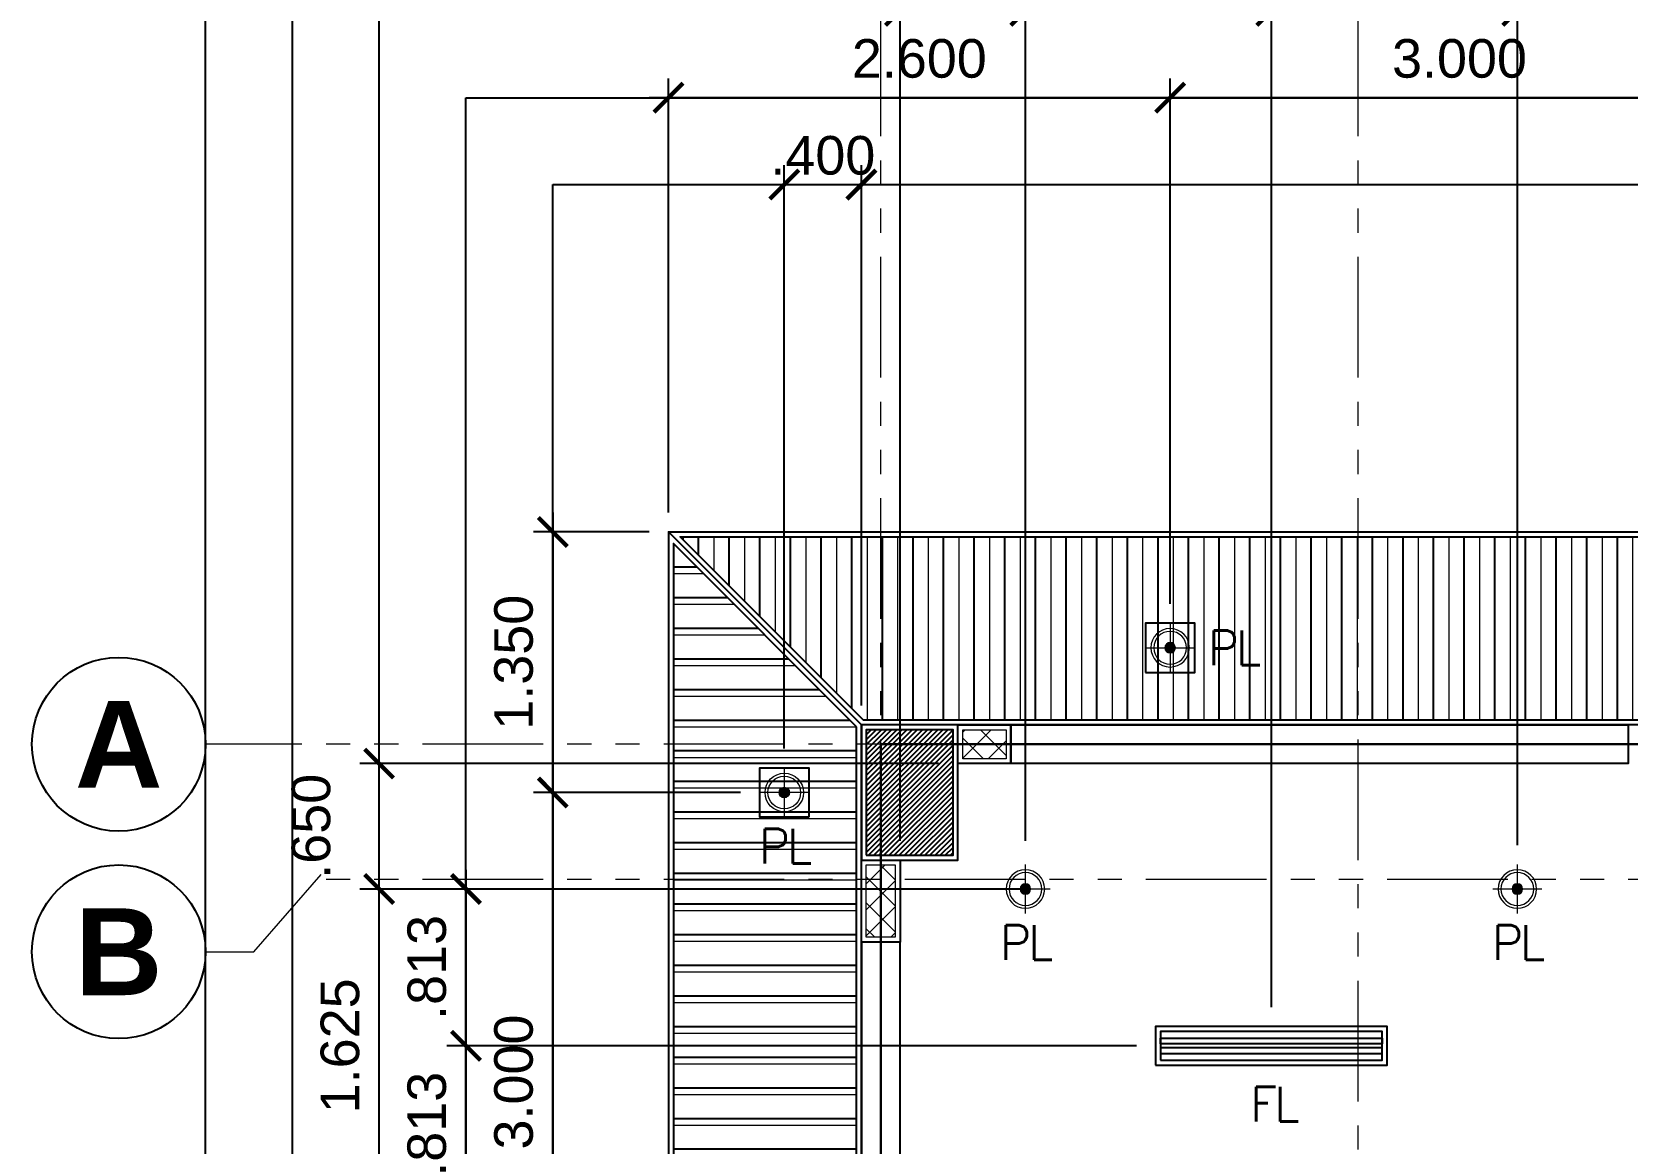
# Model space of a CAD drawing. Header units: metres. Extents: x -12400 to 1, y 0 to 106422.
# Drawn here: x -12208.71 to -12200.44, y 106353.17 to 106358.93 of the extents above; entities that cross this region are included whole.
import ezdxf
from ezdxf.enums import TextEntityAlignment as Align

# ---------------------------------------------------------------- set-up
doc = ezdxf.new("R2010")
doc.units = ezdxf.units.M
doc.header["$PDMODE"] = 35
doc.linetypes.add('CENTER', pattern=[2, 1.25, -0.25, 0.25, -0.25])
doc.linetypes.add('PHANTOM2', pattern=[1.25, 0.625, -0.125, 0.125, -0.125, 0.125, -0.125])
for name, color, linetype, lineweight in [('A-DIM-100', 8, 'Continuous', 0), ('DIM 001', 251, 'Continuous', 13), ('FURN', 8, 'Continuous', 5), ('HATCH', 250, 'Continuous', 5), ('LAYOUT', 1, 'Continuous', 20), ('LF 001', 51, 'Continuous', 20)]:
    doc.layers.add(name, color=color, linetype=linetype, lineweight=lineweight)
for name, color, linetype in [('E_FIX_LIGHT1', 2, 'Continuous'), ('lighting', 1, 'Continuous'), ('S-GRID', 155, 'Continuous'), ('stone', 15, 'Continuous'), ('txt', 2, 'Continuous'), ('WALL', 7, 'Continuous')]:
    doc.layers.add(name, color=color, linetype=linetype)
doc.layers.add('GUIDELINES', color=206, linetype='Continuous', plot=False)
doc.styles.add('DIMTXT-100', font='arial.ttf')
doc.styles.add('sans serif', font='sanssb__.ttf')
doc.styles.add('swis721', font='swiss.ttf')
doc.styles.add('T.25', font='romans.shx', dxfattribs={"height": 0.2})
doc.dimstyles.new('D-100', dxfattribs={"dimtxt": 0.2, "dimasz": 0.15, "dimexe": 0.1, "dimexo": 0.1, "dimgap": 0.1, "dimtad": 1, "dimdec": 3, "dimzin": 4, "dimdsep": 46, "dimtxsty": 'DIMTXT-100', "dimblk": 'ARCHTICK', "dimcen": 0.2, "dimdle": 0.1, "dimclrd": 8, "dimclre": 8, "dimclrt": 2, "dimadec": 0, "dimazin": 1, "dimtfac": 1, "dimtdec": 3, "dimtofl": 0, "dimtmove": 2, "dimatfit": 3, "dimfxl": 1, "dimarcsym": 0})
doc.dimstyles.new('DIM 200', dxfattribs={"dimtxt": 200, "dimasz": 1, "dimexe": 0, "dimexo": 40, "dimgap": 50, "dimtad": 1, "dimtoh": 1, "dimdec": 0, "dimlfac": 2, "dimtxsty": 'swis721', "dimblk": 'CIR', "dimcen": 0, "dimclrd": 155, "dimclre": 155, "dimclrt": 4, "dimadec": 0, "dimazin": 0, "dimtfac": 1, "dimtdec": 0, "dimtix": 1, "dimtmove": 1, "dimatfit": 3, "dimldrblk": 'CIR', "dimfxl": 0, "dimarcsym": 0})

# ---------------------------------------------------------------- blocks, each defined once
blk = doc.blocks.new('CIR')
at = {"color": 4}
blk.add_circle((0, 0), 50, dxfattribs=at)
blk = doc.blocks.new('grid_designation')
blk.add_circle((0, 500), 500)
at = {"color": 3, "style": 'sans serif'}
blk.add_attdef('A', text='', height=471, dxfattribs=at).set_placement((0, 500), align=Align.MIDDLE_CENTER)
blk = doc.blocks.new('A$C1B753C5A')
at = {"layer": 'WALL'}
h = blk.add_hatch(dxfattribs=at)
h.set_pattern_fill('ANSI31', color=250, scale=0.15)
h.set_pattern_definition([(45, (-1494.388102653662, 303.0677240852394), (-0.01325825214724777, 0.01325825214724777), [])])
h.paths.add_polyline_path([(0.4750000000001364, 0.6749999999999545), (0.02500000000009089, 0.6749999999999545), (0.02500000000009095, 0.02499999999997721), (0.4750000000001364, 0.02499999999997721)])
at = {"color": 7}
blk.add_lwpolyline([(0, 0), (0.5000000000002274, 0), (0.5000000000002274, 0.6999999999999318), (0, 0.6999999999999318)], close=True, dxfattribs=at)
at = {"layer": 'stone', "color": 5}
blk.add_lwpolyline([(0.02500000000009095, 0.02499999999997726), (0.4750000000001364, 0.02499999999997726), (0.4750000000001364, 0.6749999999999545), (0.02500000000009095, 0.6749999999999545)], close=True, dxfattribs=at)
blk = doc.blocks.new('COLUMNS2F')
blk.add_blockref('A$C1B753C5A', (-12163.05441529414, 106343.6499565114))
blk = doc.blocks.new('*U1773')
at = {"layer": 'HATCH'}
h = blk.add_hatch(dxfattribs=at)
h.set_pattern_fill('ANSI37', color=256, scale=0.03, angle=-180)
h.set_pattern_definition([(225, (-0.6625000006980593, 0), (0.06735192090801863, -0.06735192090801868), []), (314.9999999999999, (-0.6625000006980593, 0), (0.06735192090801868, 0.06735192090801861), [])])
h.paths.add_polyline_path([(0.02500000000873115, 0.1749999999883585), (0.02500000000873115, 0.02499999999417923), (0.3999999993073977, 0.02499999999417923), (0.3999999993073977, 0.1749999999883585)])
blk.add_lwpolyline([(0, 0.1999999999825377), (0, 0), (0.4249999993015769, 0), (0.4249999993015769, 0.1999999999825377)], close=True)
blk.add_lwpolyline([(0.02500000000873115, 0.1749999999883585), (0.02500000000873115, 0.02499999999417923), (0.3999999993073977, 0.02499999999417923), (0.3999999993073977, 0.1749999999883585)], close=True, dxfattribs=at)
blk = doc.blocks.new('*U1777')
at = {"layer": 'HATCH'}
h = blk.add_hatch(dxfattribs=at)
h.set_pattern_fill('ANSI37', color=256, scale=0.03, angle=-180)
h.set_pattern_definition([(225, (-0.8125000000049447, 0), (0.06735192090801863, -0.06735192090801868), []), (314.9999999999999, (-0.8125000000049447, 0), (0.06735192090801868, 0.06735192090801861), [])])
h.paths.add_polyline_path([(0.02500000000873115, 0.1749999999883585), (0.02500000000873115, 0.02499999999417923), (0.2500000000005122, 0.02499999999417923), (0.2500000000005122, 0.1749999999883585)])
blk.add_lwpolyline([(0, 0.1999999999825377), (0, 0), (0.2749999999946914, 0), (0.2749999999946914, 0.1999999999825377)], close=True)
blk.add_lwpolyline([(0.02500000000873115, 0.1749999999883585), (0.02500000000873115, 0.02499999999417923), (0.2500000000005122, 0.02499999999417923), (0.2500000000005122, 0.1749999999883585)], close=True, dxfattribs=at)
blk = doc.blocks.new('A$C7ed75b16')
at = {"color": 1}
for points in [[(1.774999999994179, 19.69999999999709), (4.975000000013097, 19.69999999999709), (4.975000000013097, 19.50000000001455), (1.774999999994179, 19.50000000001455)], [(1.199999999982538, 18.57500000001164), (1, 18.57500000001164), (1, 15.37499999998545), (1.199999999982538, 15.37499999998545)]]:
    blk.add_lwpolyline(points, close=True, dxfattribs=at)
at = {"layer": 'GUIDELINES'}
for points in [[(1.100000000000364, 19.60000000002037), (10.10000000000036, 19.60000000002037), (10.10000000000036, 18.90000000002328), (18.10000000000036, 18.90000000002328), (18.10000000000036, 19.60000000002037), (27.10000000000036, 19.60000000002037), (27.10000000000036, 1.100000000020373), (18.10000000000036, 1.100000000020373), (18.10000000000036, 2.100000000136788), (10.10000000000036, 2.100000000136788), (10.10000000000036, 1.100000000020373), (1.100000000000364, 1.100000000020373)], [(5.425000000001091, 19.59981677561882), (1.100000000000364, 19.60000000000582), (1.100000000000364, 15.10009161221387), (5.425000000001091, 15.09990838782687)]]:
    blk.add_lwpolyline(points, close=True, dxfattribs=at)
blk.add_blockref('COLUMNS2F', (12164.05441529414, -106324.6499565114))
for name, p, xscale, rotation in [('*U1777', (1.5, 19.69999999999709), -1, 180), ('*U1773', (1.199999999982538, 18.99999999933061), -1.000000000000001, 90)]:
    blk.add_blockref(name, p, dxfattribs=dict(xscale=xscale, rotation=rotation))
blk = doc.blocks.new('L1')
at = {"layer": 'LF 001', "lineweight": 20, "ltscale": 1500}
h = blk.add_hatch(color=256, dxfattribs=at)
edge = h.paths.add_edge_path()
edge.add_arc((1.13686837721616e-13, -1.13686837721616e-13), 0.0318958546358772, 0, 360)
at = {"layer": 'LF 001', "ltscale": 1500}
blk.add_lwpolyline([(-0.09999999999990905, -1.13686837721616e-13, -1), (0.1000000000000227, -1.13686837721616e-13, -1)], format="xyb", close=True, dxfattribs=at)
at = {"layer": 'LF 001', "color": 76, "lineweight": 18, "ltscale": 1500}
for points in [[(1.13686837721616e-13, 0.1499999999997499), (1.13686837721616e-13, -0.1500000000000909)], [(-0.1499999999999773, -1.13686837721616e-13), (0.1500000000000909, -1.13686837721616e-13)]]:
    blk.add_lwpolyline(points, dxfattribs=at)
at = {"layer": 'LF 001', "lineweight": 20, "ltscale": 1500}
blk.add_circle((1.13686837721616e-13, -1.13686837721616e-13), 0.0318958546358772, dxfattribs=at)
blk = doc.blocks.new('LO')
at = {"layer": 'LAYOUT', "xscale": 1000, "yscale": 1000, "zscale": 1000}
blk.add_blockref('L1', (0, 0), dxfattribs=at)
blk = doc.blocks.new('*U1960')
at = {"layer": 'LF 001', "ltscale": 1500}
blk.add_circle((0, -3.995415109869782e-14), 0.0998520709958535, dxfattribs=at)
at = {"layer": 'lighting', "xscale": 0.0008492979043710491, "yscale": 0.0008492979043710491, "zscale": 0.0008492979043710491}
blk.add_blockref('LO', (0, -3.995415109869782e-14), dxfattribs=at)
blk = doc.blocks.new('LEDPENDANTLT')
at = {"color": 1}
for points in [[(0, 0.1999999999970896), (1.200000000000728, 0.1999999999970896), (1.200000000000728, 0), (0, 0)], [(0.02499999999417923, 0.1750000000029104), (1.175000000006548, 0.1750000000029104), (1.175000000006548, 0.02499999999417923), (0.02499999999417923, 0.02499999999417923)]]:
    blk.add_lwpolyline(points, close=True, dxfattribs=at)
at = {"color": 2}
for points in [[(1.174999999995634, 0.1100000000005821), (0.02499999999417923, 0.1100000000005821), (0.02499999999417923, 0.1399999999994179), (1.174999999995634, 0.1399999999994179)], [(1.174999999995634, 0.09000000001105946), (0.02499999999417923, 0.09000000001105946), (0.02499999999417923, 0.06000000001222361), (1.174999999995634, 0.06000000001222361)]]:
    blk.add_lwpolyline(points, close=True, dxfattribs=at)
blk = doc.blocks.new('A$Cc2b2540e')
h = blk.add_hatch()
h.set_pattern_fill('ANSI31', color=8, scale=0.05, angle=45)
h.set_pattern_definition([(90, (12129.21296792572, -106290.2629166174), (-0.15875, 0), [])])
h.paths.add_polyline_path([(10.17500000000655, 19.72499999997672), (1.01035533905997, 19.72499999999127), (0.06035533904650947, 20.67499999998836), (10.17500000000655, 20.67499999998836)])
h = blk.add_hatch()
h.set_pattern_fill('ANSI31', color=8, scale=0.05, angle=135)
h.set_pattern_definition([(180, (12129.21296792572, -106290.2629166174), (-1.387778780781446e-17, -0.15875), [])])
h.paths.add_polyline_path([(0.9750000000058208, 19.68964466091711), (0.02499999999417923, 20.63964466092875), (0.02499999999417923, 0.06035533903923351), (0.9750000000094587, 1.010355339050875)])
at = {"color": 1}
for points in [[(1, 19.69999999998254), (0, 20.69999999998254), (0, 0), (1.000000000003638, 0.9999999999854481)], [(2.472605314345856, 19.97260531435313), (2.72739468565851, 19.97260531433858), (2.72739468565851, 20.22739468562941), (2.472605314345856, 20.22739468564396)], [(0.7273946856657858, 19.22260531435313), (0.4726053143531317, 19.22260531433858), (0.4726053143531317, 19.47739468562941), (0.7273946856657858, 19.47739468564396)]]:
    blk.add_lwpolyline(points, close=True, dxfattribs=at)
blk.add_lwpolyline([(10.20000000000073, 19.69999999998254), (1.000000000003638, 19.69999999999709), (0, 20.69999999998254), (10.20000000000073, 20.69999999998254), (10.20000000000073, 19.69999999998254)], dxfattribs=at)
at = {"color": 8}
for points in [[(10.17500000000655, 19.72499999997672), (1.01035533905997, 19.72499999999127), (0.06035533904650947, 20.67499999998836), (10.17500000000655, 20.67499999998836)], [(0.9750000000058208, 19.68964466091711), (0.02499999999417923, 20.63964466092875), (0.02499999999417923, 0.06035533903923351), (0.9750000000094587, 1.010355339050875)]]:
    blk.add_lwpolyline(points, close=True, dxfattribs=at)
at = {"xscale": -1, "rotation": 180}
blk.add_blockref('LEDPENDANTLT', (2.52499999999236, 18.13749999993888), dxfattribs=at)
at = {"layer": 'E_FIX_LIGHT1'}
for p, xscale, rotation in [((2.600000000002183, 20.09999999999127), -1.000000000000002, 90), ((1.849999999982174, 18.85000000002037), -1, 270), ((4.400000000001455, 18.85000000002037), -1, 270)]:
    blk.add_blockref('*U1960', p, dxfattribs=dict(at, xscale=xscale, rotation=rotation))
at = {"layer": 'E_FIX_LIGHT1', "rotation": 270}
blk.add_blockref('*U1960', (0.6000000000094587, 19.34999999999127), dxfattribs=at)
at = {"layer": 'txt', "color": 6, "linetype": 'Continuous', "char_height": 0.18, "attachment_point": 5, "style": 'T.25'}
for s, insert in [('{\\T0.9;PL}', (2.927394685659237, 20.10000000000582)), ('{\\T0.9;PL}', (0.6000000000094587, 19.0726053143735)), ('{\\T0.9;PL}', (1.849999999982174, 18.57260531440261)), ('{\\T0.9;PL}', (4.400000000001455, 18.57260531440261)), ('{\\T0.9;FL}', (3.136293940473479, 17.73586778192839))]:
    blk.add_mtext_dynamic_manual_height_columns(s, width=0.6453045245441018, gutter_width=0.001, heights=[0], dxfattribs=dict(at, insert=insert))
blk = doc.blocks.new('_ArchTick')
at = {"color": 0, "linetype": 'ByBlock', "const_width": 0.15}
blk.add_lwpolyline([(-0.5, -0.5), (0.5, 0.5)], dxfattribs=at)
blk = doc.blocks.new('*D1100')
at = {"layer": 'DEFPOINTS', "color": 0, "transparency": 16777216}
for p in [(-12206.91296826931, 106354.4865394433), (-12203.6903626114, 106354.4865394433), (-12203.6903626114, 106352.8615394432)]:
    blk.add_point(p, dxfattribs=at)
at = {"layer": 'DIM 001', "color": 8, "lineweight": -2, "transparency": 16777216}
for p, q in [((-12206.91296826931, 106352.7615394432), (-12206.91296826931, 106354.5865394433)), ((-12203.7903626114, 106354.4865394433), (-12207.01296826931, 106354.4865394433)), ((-12203.7903626114, 106352.8615394432), (-12207.01296826931, 106352.8615394432))]:
    blk.add_line(p, q, dxfattribs=at)
at = {"layer": 'DIM 001', "color": 8, "lineweight": -2, "transparency": 16777216, "xscale": 0.15, "yscale": 0.15, "zscale": 0.15}
for p, rotation in [((-12206.91296826931, 106354.4865394433), 90), ((-12206.91296826931, 106352.8615394432), 270)]:
    blk.add_blockref('_ArchTick', p, dxfattribs=dict(at, rotation=rotation))
at = {"layer": 'DIM 001', "color": 2, "transparency": 16777216, "insert": (-12207.11508286682, 106353.6740394432), "char_height": 0.2, "attachment_point": 5, "rotation": 90, "style": 'DIMTXT-100'}
blk.add_mtext('1.625', dxfattribs=at)
blk = doc.blocks.new('*D1101')
at = {"layer": 'DEFPOINTS', "color": 0, "transparency": 16777216}
for p in [(-12206.91296826932, 106355.1365394433), (-12203.91296792572, 106355.1365394433), (-12203.6903626114, 106354.4865394433)]:
    blk.add_point(p, dxfattribs=at)
at = {"layer": 'DIM 001', "color": 8, "lineweight": -2, "transparency": 16777216}
for p, q in [((-12206.91296826932, 106354.3865394433), (-12206.91296826932, 106355.2365394433)), ((-12204.01296792572, 106355.1365394433), (-12207.01296826932, 106355.1365394433)), ((-12203.7903626114, 106354.4865394433), (-12207.01296826932, 106354.4865394433))]:
    blk.add_line(p, q, dxfattribs=at)
at = {"layer": 'DIM 001', "color": 8, "lineweight": -2, "transparency": 16777216, "xscale": 0.15, "yscale": 0.15, "zscale": 0.15}
for p, rotation in [((-12206.91296826932, 106355.1365394433), 90), ((-12206.91296826932, 106354.4865394433), 270)]:
    blk.add_blockref('_ArchTick', p, dxfattribs=dict(at, rotation=rotation))
at = {"layer": 'DIM 001', "color": 2, "transparency": 16777216, "insert": (-12207.26508286683, 106354.8115394432), "char_height": 0.2, "attachment_point": 5, "rotation": 90, "style": 'DIMTXT-100'}
blk.add_mtext('.650', dxfattribs=at)
blk = doc.blocks.new('*D1102')
at = {"layer": 'DEFPOINTS', "color": 0, "transparency": 16777216}
for p in [(-12203.56296792574, 106359.0365394432), (-12204.21296792574, 106354.6365394432), (-12203.56296792574, 106354.6365394432)]:
    blk.add_point(p, dxfattribs=at)
at = {"layer": 'DIM 001', "color": 8, "lineweight": -2, "transparency": 16777216}
for p, q in [((-12204.21296792574, 106354.7365394432), (-12204.21296792574, 106359.1365394432)), ((-12203.56296792574, 106354.7365394432), (-12203.56296792574, 106359.1365394432)), ((-12204.31296792574, 106359.0365394432), (-12203.46296792574, 106359.0365394432))]:
    blk.add_line(p, q, dxfattribs=at)
at = {"layer": 'DIM 001', "color": 8, "lineweight": -2, "transparency": 16777216, "xscale": 0.15, "yscale": 0.15, "zscale": 0.15, "rotation": 180}
blk.add_blockref('_ArchTick', (-12204.21296792574, 106359.0365394432), dxfattribs=at)
at = {"layer": 'DIM 001', "color": 8, "lineweight": -2, "transparency": 16777216, "xscale": 0.15, "yscale": 0.15, "zscale": 0.15}
blk.add_blockref('_ArchTick', (-12203.56296792574, 106359.0365394432), dxfattribs=at)
at = {"layer": 'DIM 001', "color": 2, "transparency": 16777216, "insert": (-12203.88796792574, 106359.2365394432), "char_height": 0.2, "attachment_point": 5, "style": 'DIMTXT-100'}
blk.add_mtext('.650', dxfattribs=at)
blk = doc.blocks.new('*D1103')
at = {"layer": 'DEFPOINTS', "color": 0, "transparency": 16777216}
for p in [(-12202.28796792573, 106359.0365394432), (-12203.56296792574, 106354.6365394432), (-12202.28796792573, 106353.7740394431)]:
    blk.add_point(p, dxfattribs=at)
at = {"layer": 'DIM 001', "color": 8, "lineweight": -2, "transparency": 16777216}
for p, q in [((-12203.56296792574, 106354.7365394432), (-12203.56296792574, 106359.1365394432)), ((-12202.28796792573, 106353.8740394431), (-12202.28796792573, 106359.1365394432)), ((-12203.66296792574, 106359.0365394432), (-12202.18796792573, 106359.0365394432))]:
    blk.add_line(p, q, dxfattribs=at)
at = {"layer": 'DIM 001', "color": 8, "lineweight": -2, "transparency": 16777216, "xscale": 0.15, "yscale": 0.15, "zscale": 0.15, "rotation": 180}
blk.add_blockref('_ArchTick', (-12203.56296792574, 106359.0365394432), dxfattribs=at)
at = {"layer": 'DIM 001', "color": 8, "lineweight": -2, "transparency": 16777216, "xscale": 0.15, "yscale": 0.15, "zscale": 0.15}
blk.add_blockref('_ArchTick', (-12202.28796792573, 106359.0365394432), dxfattribs=at)
at = {"layer": 'DIM 001', "color": 2, "transparency": 16777216, "insert": (-12202.92546792573, 106359.2386540407), "char_height": 0.2, "attachment_point": 5, "style": 'DIMTXT-100'}
blk.add_mtext('1.275', dxfattribs=at)
blk = doc.blocks.new('*D1104')
at = {"layer": 'DEFPOINTS', "color": 0, "transparency": 16777216}
for p in [(-12201.01296792572, 106359.0365394432), (-12201.01296792572, 106354.6139341289), (-12202.28796792573, 106353.7740394431)]:
    blk.add_point(p, dxfattribs=at)
at = {"layer": 'DIM 001', "color": 8, "lineweight": -2, "transparency": 16777216}
for p, q in [((-12202.28796792573, 106353.8740394431), (-12202.28796792573, 106359.1365394432)), ((-12201.01296792572, 106354.7139341289), (-12201.01296792572, 106359.1365394432)), ((-12202.38796792573, 106359.0365394432), (-12200.91296792572, 106359.0365394432))]:
    blk.add_line(p, q, dxfattribs=at)
at = {"layer": 'DIM 001', "color": 8, "lineweight": -2, "transparency": 16777216, "xscale": 0.15, "yscale": 0.15, "zscale": 0.15, "rotation": 180}
blk.add_blockref('_ArchTick', (-12202.28796792573, 106359.0365394432), dxfattribs=at)
at = {"layer": 'DIM 001', "color": 8, "lineweight": -2, "transparency": 16777216, "xscale": 0.15, "yscale": 0.15, "zscale": 0.15}
blk.add_blockref('_ArchTick', (-12201.01296792572, 106359.0365394432), dxfattribs=at)
at = {"layer": 'DIM 001', "color": 2, "transparency": 16777216, "insert": (-12201.65046792572, 106359.2386540407), "char_height": 0.2, "attachment_point": 5, "style": 'DIMTXT-100'}
blk.add_mtext('1.275', dxfattribs=at)
blk = doc.blocks.new('*D1105')
at = {"layer": 'DEFPOINTS', "color": 0, "transparency": 16777216}
for p in [(-12200.06296792572, 106359.0365394432), (-12200.06296792572, 106354.8365394432), (-12201.01296792572, 106354.6139341289)]:
    blk.add_point(p, dxfattribs=at)
at = {"layer": 'DIM 001', "color": 8, "lineweight": -2, "transparency": 16777216}
for p, q in [((-12201.01296792572, 106354.7139341289), (-12201.01296792572, 106359.1365394432)), ((-12200.06296792572, 106354.9365394432), (-12200.06296792572, 106359.1365394432)), ((-12201.11296792572, 106359.0365394432), (-12199.96296792572, 106359.0365394432))]:
    blk.add_line(p, q, dxfattribs=at)
at = {"layer": 'DIM 001', "color": 8, "lineweight": -2, "transparency": 16777216, "xscale": 0.15, "yscale": 0.15, "zscale": 0.15, "rotation": 180}
blk.add_blockref('_ArchTick', (-12201.01296792572, 106359.0365394432), dxfattribs=at)
at = {"layer": 'DIM 001', "color": 8, "lineweight": -2, "transparency": 16777216, "xscale": 0.15, "yscale": 0.15, "zscale": 0.15}
blk.add_blockref('_ArchTick', (-12200.06296792572, 106359.0365394432), dxfattribs=at)
at = {"layer": 'DIM 001', "color": 2, "transparency": 16777216, "insert": (-12200.53796792572, 106359.2386540407), "char_height": 0.2, "attachment_point": 5, "style": 'DIMTXT-100'}
blk.add_mtext('.950', dxfattribs=at)
blk = doc.blocks.new('*D1112')
at = {"layer": 'DEFPOINTS', "color": 0, "transparency": 16777216}
for p in [(-12202.81296792572, 106358.5865394432), (-12202.81296792572, 106355.8639341288), (-12199.81296792572, 106355.8639341288)]:
    blk.add_point(p, dxfattribs=at)
at = {"layer": 'DIM 001', "color": 8, "lineweight": -2, "transparency": 16777216}
for p, q in [((-12202.81296792572, 106355.9639341288), (-12202.81296792572, 106358.6865394432)), ((-12199.81296792572, 106355.9639341288), (-12199.81296792572, 106358.6865394432)), ((-12199.71296792572, 106358.5865394432), (-12202.91296792572, 106358.5865394432))]:
    blk.add_line(p, q, dxfattribs=at)
at = {"layer": 'DIM 001', "color": 8, "lineweight": -2, "transparency": 16777216, "xscale": 0.15, "yscale": 0.15, "zscale": 0.15, "rotation": 180}
blk.add_blockref('_ArchTick', (-12202.81296792572, 106358.5865394432), dxfattribs=at)
at = {"layer": 'DIM 001', "color": 8, "lineweight": -2, "transparency": 16777216, "xscale": 0.15, "yscale": 0.15, "zscale": 0.15}
blk.add_blockref('_ArchTick', (-12199.81296792572, 106358.5865394432), dxfattribs=at)
at = {"layer": 'DIM 001', "color": 2, "transparency": 16777216, "insert": (-12201.31296792572, 106358.7887222536), "char_height": 0.2, "attachment_point": 5, "style": 'DIMTXT-100'}
blk.add_mtext('3.000', dxfattribs=at)
blk = doc.blocks.new('*D1113')
at = {"layer": 'DEFPOINTS', "color": 0, "transparency": 16777216}
for p in [(-12205.41296792572, 106358.5865394432), (-12205.41296792572, 106356.3365394432), (-12202.81296792572, 106355.8639341288)]:
    blk.add_point(p, dxfattribs=at)
at = {"layer": 'DIM 001', "color": 8, "lineweight": -2, "transparency": 16777216}
for p, q in [((-12205.41296792572, 106356.4365394432), (-12205.41296792572, 106358.6865394432)), ((-12202.81296792572, 106355.9639341288), (-12202.81296792572, 106358.6865394432)), ((-12202.71296792572, 106358.5865394432), (-12205.51296792572, 106358.5865394432))]:
    blk.add_line(p, q, dxfattribs=at)
at = {"layer": 'DIM 001', "color": 8, "lineweight": -2, "transparency": 16777216, "xscale": 0.15, "yscale": 0.15, "zscale": 0.15, "rotation": 180}
blk.add_blockref('_ArchTick', (-12205.41296792572, 106358.5865394432), dxfattribs=at)
at = {"layer": 'DIM 001', "color": 8, "lineweight": -2, "transparency": 16777216, "xscale": 0.15, "yscale": 0.15, "zscale": 0.15}
blk.add_blockref('_ArchTick', (-12202.81296792572, 106358.5865394432), dxfattribs=at)
at = {"layer": 'DIM 001', "color": 2, "transparency": 16777216, "insert": (-12204.11296792572, 106358.7886540407), "char_height": 0.2, "attachment_point": 5, "style": 'DIMTXT-100'}
blk.add_mtext('2.600', dxfattribs=at)
blk = doc.blocks.new('*D1114')
at = {"layer": 'DEFPOINTS', "color": 0, "transparency": 16777216}
for p in [(-12203.43557324008, 106354.4865394433), (-12206.46296826923, 106353.6740394432), (-12202.88796792573, 106353.6740394432)]:
    blk.add_point(p, dxfattribs=at)
at = {"layer": 'DIM 001', "color": 8, "lineweight": -2, "transparency": 16777216}
for p, q in [((-12206.46296826923, 106354.5865394433), (-12206.46296826923, 106353.5740394432)), ((-12203.53557324008, 106354.4865394433), (-12206.56296826923, 106354.4865394433)), ((-12202.98796792573, 106353.6740394432), (-12206.56296826923, 106353.6740394432))]:
    blk.add_line(p, q, dxfattribs=at)
at = {"layer": 'DIM 001', "color": 8, "lineweight": -2, "transparency": 16777216, "xscale": 0.15, "yscale": 0.15, "zscale": 0.15}
for p, rotation in [((-12206.46296826923, 106354.4865394433), 90), ((-12206.46296826923, 106353.6740394432), 270)]:
    blk.add_blockref('_ArchTick', p, dxfattribs=dict(at, rotation=rotation))
at = {"layer": 'DIM 001', "color": 2, "transparency": 16777216, "insert": (-12206.66515107957, 106354.0802894432), "char_height": 0.2, "attachment_point": 5, "rotation": 90, "style": 'DIMTXT-100'}
blk.add_mtext('.813', dxfattribs=at)
blk = doc.blocks.new('*D1115')
at = {"layer": 'DEFPOINTS', "color": 0, "transparency": 16777216}
for p in [(-12202.88796792573, 106353.6740394432), (-12206.46296826924, 106352.8615394432), (-12203.6903626114, 106352.8615394432)]:
    blk.add_point(p, dxfattribs=at)
at = {"layer": 'DIM 001', "color": 8, "lineweight": -2, "transparency": 16777216}
for p, q in [((-12206.46296826924, 106353.7740394432), (-12206.46296826924, 106352.7615394432)), ((-12202.98796792573, 106353.6740394432), (-12206.56296826924, 106353.6740394432)), ((-12203.7903626114, 106352.8615394432), (-12206.56296826924, 106352.8615394432))]:
    blk.add_line(p, q, dxfattribs=at)
at = {"layer": 'DIM 001', "color": 8, "lineweight": -2, "transparency": 16777216, "xscale": 0.15, "yscale": 0.15, "zscale": 0.15}
for p, rotation in [((-12206.46296826924, 106353.6740394432), 90), ((-12206.46296826924, 106352.8615394432), 270)]:
    blk.add_blockref('_ArchTick', p, dxfattribs=dict(at, rotation=rotation))
at = {"layer": 'DIM 001', "color": 2, "transparency": 16777216, "insert": (-12206.66515107958, 106353.2677894432), "char_height": 0.2, "attachment_point": 5, "rotation": 90, "style": 'DIMTXT-100'}
blk.add_mtext('.813', dxfattribs=at)
blk = doc.blocks.new('*D1118')
at = {"layer": 'DEFPOINTS', "color": 0, "transparency": 16777216}
for p in [(-12205.41296792572, 106356.3365394432), (-12206.01296826924, 106354.9865394432), (-12204.94036261137, 106354.9865394432)]:
    blk.add_point(p, dxfattribs=at)
at = {"layer": 'DIM 001', "color": 8, "lineweight": -2, "transparency": 16777216}
for p, q in [((-12206.01296826924, 106356.4365394432), (-12206.01296826924, 106354.8865394432)), ((-12205.51296792572, 106356.3365394432), (-12206.11296826924, 106356.3365394432)), ((-12205.04036261137, 106354.9865394432), (-12206.11296826924, 106354.9865394432))]:
    blk.add_line(p, q, dxfattribs=at)
at = {"layer": 'DIM 001', "color": 8, "lineweight": -2, "transparency": 16777216, "xscale": 0.15, "yscale": 0.15, "zscale": 0.15}
for p, rotation in [((-12206.01296826924, 106356.3365394432), 90), ((-12206.01296826924, 106354.9865394432), 270)]:
    blk.add_blockref('_ArchTick', p, dxfattribs=dict(at, rotation=rotation))
at = {"layer": 'DIM 001', "color": 2, "transparency": 16777216, "insert": (-12206.21515107957, 106355.6615394432), "char_height": 0.2, "attachment_point": 5, "rotation": 90, "style": 'DIMTXT-100'}
blk.add_mtext('1.350', dxfattribs=at)
blk = doc.blocks.new('*D1119')
at = {"layer": 'DEFPOINTS', "color": 0, "transparency": 16777216}
for p in [(-12204.94036261137, 106354.9865394432), (-12206.01296826924, 106351.9865394432), (-12204.94036261137, 106351.9865394432)]:
    blk.add_point(p, dxfattribs=at)
at = {"layer": 'DIM 001', "color": 8, "lineweight": -2, "transparency": 16777216}
for p, q in [((-12206.01296826924, 106355.0865394432), (-12206.01296826924, 106351.8865394432)), ((-12205.04036261137, 106354.9865394432), (-12206.11296826924, 106354.9865394432)), ((-12205.04036261137, 106351.9865394432), (-12206.11296826924, 106351.9865394432))]:
    blk.add_line(p, q, dxfattribs=at)
at = {"layer": 'DIM 001', "color": 8, "lineweight": -2, "transparency": 16777216, "xscale": 0.15, "yscale": 0.15, "zscale": 0.15}
for p, rotation in [((-12206.01296826924, 106354.9865394432), 90), ((-12206.01296826924, 106351.9865394432), 270)]:
    blk.add_blockref('_ArchTick', p, dxfattribs=dict(at, rotation=rotation))
at = {"layer": 'DIM 001', "color": 2, "transparency": 16777216, "insert": (-12206.21515107958, 106353.4865394432), "char_height": 0.2, "attachment_point": 5, "rotation": 90, "style": 'DIMTXT-100'}
blk.add_mtext('3.000', dxfattribs=at)
blk = doc.blocks.new('*D1127')
at = {"layer": 'DEFPOINTS', "color": 0, "transparency": 16777216}
for p in [(-12204.41296792571, 106358.1365394432), (-12204.41296792571, 106355.3365394432), (-12204.81296792571, 106355.1139341288)]:
    blk.add_point(p, dxfattribs=at)
at = {"layer": 'DIM 001', "color": 8, "lineweight": -2, "transparency": 16777216}
for p, q in [((-12204.81296792571, 106355.2139341288), (-12204.81296792571, 106358.2365394432)), ((-12204.41296792571, 106355.4365394432), (-12204.41296792571, 106358.2365394432)), ((-12204.91296792571, 106358.1365394432), (-12204.31296792571, 106358.1365394432))]:
    blk.add_line(p, q, dxfattribs=at)
at = {"layer": 'DIM 001', "color": 8, "lineweight": -2, "transparency": 16777216, "xscale": 0.15, "yscale": 0.15, "zscale": 0.15, "rotation": 180}
blk.add_blockref('_ArchTick', (-12204.81296792571, 106358.1365394432), dxfattribs=at)
at = {"layer": 'DIM 001', "color": 8, "lineweight": -2, "transparency": 16777216, "xscale": 0.15, "yscale": 0.15, "zscale": 0.15}
blk.add_blockref('_ArchTick', (-12204.41296792571, 106358.1365394432), dxfattribs=at)
at = {"layer": 'DIM 001', "color": 2, "transparency": 16777216, "insert": (-12204.61296792571, 106358.2865394432), "char_height": 0.2, "attachment_point": 5, "style": 'DIMTXT-100'}
blk.add_mtext('.400', dxfattribs=at)
blk = doc.blocks.new('GRID1')
at = {"color": 155, "linetype": 'PHANTOM2'}
blk.add_lwpolyline([(-12163.75441529414, 106406.7952236537), (-12163.50441529414, 106406.7952236537), (-12163.15441529414, 106407.1952236537)], dxfattribs=at)
at = {"layer": 'S-GRID', "color": 155, "linetype": 'CENTER'}
ref = blk.add_blockref('grid_designation', (-12164.20441529414, 106407.4202236537), dxfattribs=dict(at, xscale=0.0009000000000000002, yscale=0.0009000000000000002, zscale=0.0009000000000000002))
ref.add_attrib('A', 'A', dxfattribs={"layer": '0', "color": 3, "height": 0.45, "style": 'sans serif'}).set_placement((-12164.20441529414, 106407.8702236537), align=Align.MIDDLE_CENTER)
ref = blk.add_blockref('grid_designation', (-12164.20441529414, 106406.3452236537), dxfattribs=dict(at, xscale=0.0009000000000000002, yscale=0.0009000000000000002, zscale=0.0009000000000000002))
ref.add_attrib('A', 'B', dxfattribs={"layer": '0', "color": 3, "height": 0.45, "style": 'sans serif'}).set_placement((-12164.20441529414, 106406.7952236537), align=Align.MIDDLE_CENTER)
at = {"color": 6, "linetype": 'PHANTOM2'}
for points in [[(-12160.25441529414, 106384.7702236537), (-12160.25441529414, 106412.5702236537)], [(-12157.77941529414, 106384.7702236537), (-12157.77941529414, 106412.5702236537)], [(-12130.75441529413, 106407.8702236537), (-12163.75441529414, 106407.8702236537)], [(-12130.75441529413, 106407.1702236537), (-12163.15441529414, 106407.1702236537)]]:
    blk.add_leader(points, dimstyle='DIM 200', override={"dimasz": 0.002, "dimgap": 60, "dimtad": 0}, dxfattribs=at)

msp = doc.modelspace()

# ---------------------------------------------------------------- hatches: boundary and pattern name
at = {"layer": 'HATCH'}
h = msp.add_hatch(dxfattribs=at)
h.set_pattern_fill('ANSI31', color=8, scale=0.05, angle=45)
h.set_pattern_definition([(90, (-76.20000000000255, 45.37362282573304), (-0.15875, 0), [])])
h.paths.add_polyline_path([(-12195.23796792571, 106355.3615394432), (-12204.40261258666, 106355.3615394432), (-12205.35261258667, 106356.3115394432), (-12195.23796792571, 106356.3115394432)])
h = msp.add_hatch(dxfattribs=at)
h.set_pattern_fill('ANSI31', color=8, scale=0.05, angle=135)
h.set_pattern_definition([(180, (-76.20000000000255, 45.37362282573304), (-1.387778780781446e-17, -0.15875), [])])
h.paths.add_polyline_path([(-12204.43796792571, 106355.3261841041), (-12205.38796792572, 106356.2761841041), (-12205.38796792572, 106335.6968947822), (-12204.43796792571, 106336.6468947822)])

# ---------------------------------------------------------------- linework, layer by layer
at = {"color": 1}
for points in [[(-12204.41296792572, 106355.3365394432), (-12205.41296792572, 106356.3365394432), (-12205.41296792572, 106335.6365394432), (-12204.41296792571, 106336.6365394432)], [(-12202.94036261137, 106355.6091447575), (-12202.68557324006, 106355.6091447575), (-12202.68557324006, 106355.8639341288), (-12202.94036261137, 106355.8639341288)], [(-12204.68557324005, 106354.8591447575), (-12204.94036261137, 106354.8591447575), (-12204.94036261137, 106355.1139341288), (-12204.68557324005, 106355.1139341288)]]:
    msp.add_lwpolyline(points, close=True, dxfattribs=at)
msp.add_lwpolyline([(-12195.21296792572, 106355.3365394432), (-12204.41296792571, 106355.3365394432), (-12205.41296792572, 106356.3365394432), (-12195.21296792572, 106356.3365394432), (-12195.21296792572, 106355.3365394432)], dxfattribs=at)
at = {"color": 8}
for points in [[(-12195.23796792571, 106355.3615394432), (-12204.40261258666, 106355.3615394432), (-12205.35261258667, 106356.3115394432), (-12195.23796792571, 106356.3115394432)], [(-12204.43796792571, 106355.3261841041), (-12205.38796792572, 106356.2761841041), (-12205.38796792572, 106335.6968947822), (-12204.43796792571, 106336.6468947822)]]:
    msp.add_lwpolyline(points, close=True, dxfattribs=at)
at = {"layer": 'GUIDELINES'}
for points in [[(-12207.81296792572, 106359.9365394432), (-12174.81296792571, 106359.9365394432), (-12174.81296792571, 106332.1365394432), (-12207.81296792572, 106332.1365394432)], [(-12207.36296792572, 106359.4865394432), (-12175.26296792572, 106359.4865394432), (-12175.26296792572, 106332.5865394432), (-12207.36296792572, 106332.5865394432)], [(-12206.91296792572, 106359.0365394432), (-12175.71296792572, 106359.0365394432), (-12175.71296792572, 106333.0365394432), (-12206.91296792572, 106333.0365394432)], [(-12206.46296792572, 106358.5865394432), (-12176.16296792572, 106358.5865394432), (-12176.16296792572, 106333.4865394432), (-12206.46296792572, 106333.4865394432)], [(-12206.46296792572, 106358.5865394432), (-12176.16296792572, 106358.5865394432), (-12176.16296792572, 106333.4865394432), (-12206.46296792572, 106333.4865394432)], [(-12206.01296792572, 106358.1365394432), (-12176.61296792572, 106358.1365394432), (-12176.61296792572, 106333.9365394432), (-12206.01296792572, 106333.9365394432)]]:
    msp.add_lwpolyline(points, close=True, dxfattribs=at)

# ---------------------------------------------------------------- block references
at = {"color": 1}
msp.add_blockref('A$C7ed75b16', (-12205.41296792572, 106335.6365394432), dxfattribs=at)
msp.add_blockref('A$Cc2b2540e', (-12205.41296792572, 106335.6365394432))
at = {"layer": 'A-DIM-100'}
msp.add_blockref('GRID1', (-44.05855263158082, -52.63368421052292), dxfattribs=at)
at = {"layer": 'E_FIX_LIGHT1', "xscale": -1}
for p, rotation in [((-12202.81296792572, 106355.7365394432), 90), ((-12203.56296792574, 106354.4865394432), 270), ((-12201.01296792572, 106354.4865394432), 270)]:
    msp.add_blockref('*U1960', p, dxfattribs=dict(at, rotation=rotation))
at = {"layer": 'E_FIX_LIGHT1', "rotation": 270}
msp.add_blockref('*U1960', (-12204.81296792571, 106354.9865394432), dxfattribs=at)
at = {"layer": 'FURN', "xscale": -1, "rotation": 180}
msp.add_blockref('LEDPENDANTLT', (-12202.88796792573, 106353.7740394431), dxfattribs=at)

# ---------------------------------------------------------------- dimensions: what is measured, and where the dimension line sits
at = {"layer": 'DIM 001'}
for base, p1, p2, picture, middle in [((-12202.28796792573, 106359.0365394432), (-12203.56296792574, 106354.6365394432), (-12202.28796792573, 106353.7740394431), '*D1103', (-12202.92546792573, 106359.2386540407)), ((-12201.01296792572, 106359.0365394432), (-12202.28796792573, 106353.7740394431), (-12201.01296792572, 106354.6139341289), '*D1104', (-12201.65046792572, 106359.2386540407)), ((-12200.06296792572, 106359.0365394432), (-12201.01296792572, 106354.6139341289), (-12200.06296792572, 106354.8365394432), '*D1105', (-12200.53796792572, 106359.2386540407)), ((-12205.41296792572, 106358.5865394432), (-12202.81296792572, 106355.8639341288), (-12205.41296792572, 106356.3365394432), '*D1113', (-12204.11296792572, 106358.7886540407)), ((-12202.81296792572, 106358.5865394432), (-12199.81296792572, 106355.8639341288), (-12202.81296792572, 106355.8639341288), '*D1112', (-12201.31296792572, 106358.7887222536))]:
    dim = msp.add_linear_dim(base=base, p1=p1, p2=p2, dimstyle='D-100', dxfattribs=at)
    dim.commit()
    dim.dimension.update_dxf_attribs({"geometry": picture, "text_midpoint": middle})
for base, p1, p2, picture, middle in [((-12203.56296792574, 106359.0365394432), (-12204.21296792574, 106354.6365394432), (-12203.56296792574, 106354.6365394432), '*D1102', (-12203.88796792574, 106359.2365394432)), ((-12204.41296792571, 106358.1365394432), (-12204.81296792571, 106355.1139341288), (-12204.41296792571, 106355.3365394432), '*D1127', (-12204.61296792571, 106358.2865394432))]:
    dim = msp.add_linear_dim(base=base, p1=p1, p2=p2, dimstyle='D-100', dxfattribs=at)
    dim.commit()
    dim.dimension.update_dxf_attribs({"geometry": picture, "text_midpoint": middle, "dimtype": 160})
for base, p1, p2, picture, middle in [((-12206.01296826924, 106354.9865394432), (-12205.41296792572, 106356.3365394432), (-12204.94036261137, 106354.9865394432), '*D1118', (-12206.21515107957, 106355.6615394432)), ((-12206.91296826932, 106355.1365394433), (-12203.69036261139, 106354.4865394432), (-12203.91296792572, 106355.1365394432), '*D1101', (-12207.26508286683, 106354.8115394432)), ((-12206.01296826924, 106351.9865394432), (-12204.94036261137, 106354.9865394432), (-12204.94036261137, 106351.9865394432), '*D1119', (-12206.21515107958, 106353.4865394432)), ((-12206.91296826931, 106354.4865394433), (-12203.69036261139, 106352.8615394432), (-12203.69036261139, 106354.4865394432), '*D1100', (-12207.11508286682, 106353.6740394432)), ((-12206.46296826923, 106353.6740394432), (-12203.43557324008, 106354.4865394432), (-12202.88796792573, 106353.6740394431), '*D1114', (-12206.66515107957, 106354.0802894432)), ((-12206.46296826924, 106352.8615394432), (-12202.88796792573, 106353.6740394431), (-12203.69036261139, 106352.8615394432), '*D1115', (-12206.66515107958, 106353.2677894432))]:
    dim = msp.add_linear_dim(base=base, p1=p1, p2=p2, angle=90, dimstyle='D-100', dxfattribs=at)
    dim.commit()
    dim.dimension.update_dxf_attribs({"geometry": picture, "text_midpoint": middle})

doc.saveas('drawing.dxf')
